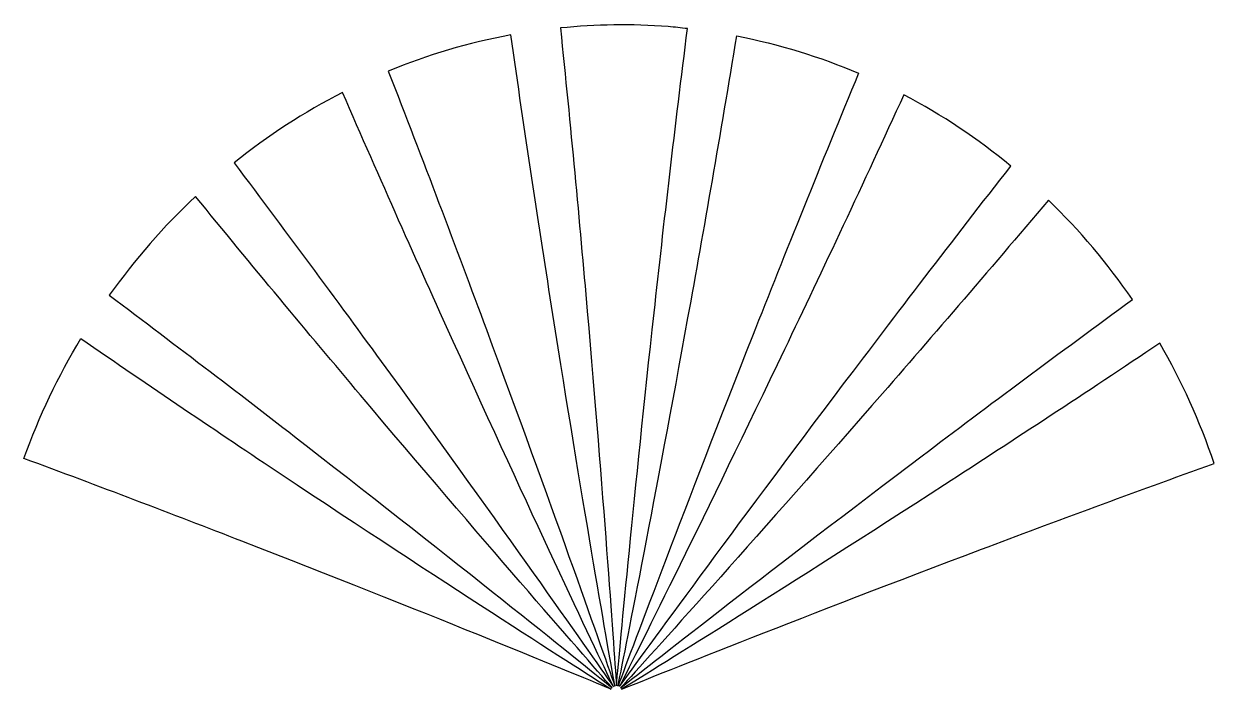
# Model space of a CAD drawing. Header units: centimetres. Extents: x -18.7 to 18.7, y -10.5 to 10.5.
import ezdxf

# ---------------------------------------------------------------- set-up
doc = ezdxf.new("R2010")
doc.units = ezdxf.units.CM
doc.header["$MEASUREMENT"] = 0
doc.layers.add('Layer 1', color=7, linetype='Continuous')

msp = doc.modelspace()

# ---------------------------------------------------------------- linework, layer by layer
at = {"layer": 'Layer 1'}
for points, knots in [([(-3.40356, 10.14473), (-2.97427, 7.10202), (-2.51678, 4.09003), (-2.08289, 1.33577), (-2.08289, 1.33577), (-1.18241, -4.37045), (-0.38043, -8.96303), (-0.1305, -10.37561), (-0.1305, -10.37561), (-0.60487, -9.01809), (-2.16128, -4.58116), (-4.17759, 0.86217), (-4.17759, 0.86217), (-5.12734, 3.42453), (-6.17721, 6.20728), (-7.2652, 9.00147), (-7.2652, 9.00147), (-6.02915, 9.51365), (-4.73709, 9.89835), (-3.40356, 10.14473), (-3.40356, 10.14473), (-3.40356, 10.14473), (-3.40356, 10.14473), (-3.40356, 10.14473)], [0, 0, 0, 0, 0.14285714, 0.14285714, 0.14285714, 0.14285714, 0.28571429, 0.28571429, 0.28571429, 0.28571429, 0.42857143, 0.42857143, 0.42857143, 0.42857143, 0.57142857, 0.57142857, 0.57142857, 0.57142857, 0.71428571, 0.71428571, 0.71428571, 0.71428571, 1, 1, 1, 1]), ([(2.15629, 10.34124), (1.76664, 7.25279), (1.4126, 4.1864), (1.10497, 1.38388), (1.10497, 1.38388), (0.47804, -4.33353), (0.04873, -8.94839), (-0.08108, -10.37018), (-0.08108, -10.37018), (-0.17768, -8.94445), (-0.50201, -4.3035), (-1.00056, 1.44095), (-1.00056, 1.44095), (-1.24302, 4.23458), (-1.5261, 7.28763), (-1.84474, 10.36265), (-1.84474, 10.36265), (-0.73336, 10.47388), (0.40038, 10.49439), (1.54986, 10.40604), (1.54986, 10.40604), (1.75417, 10.38873), (1.95452, 10.3641), (2.15629, 10.34124), (2.15629, 10.34124), (2.15629, 10.34124), (2.15629, 10.34124), (2.15629, 10.34124)], [0, 0, 0, 0, 0.125, 0.125, 0.125, 0.125, 0.25, 0.25, 0.25, 0.25, 0.375, 0.375, 0.375, 0.375, 0.5, 0.5, 0.5, 0.5, 0.625, 0.625, 0.625, 0.625, 0.75, 0.75, 0.75, 0.75, 1, 1, 1, 1]), ([(7.54442, 8.93614), (6.32527, 9.45512), (5.04289, 9.85229), (3.70915, 10.11002), (3.70915, 10.11002), (3.20618, 7.03937), (2.67566, 3.99968), (2.17316, 1.22603), (2.17316, 1.22603), (1.15007, -4.43375), (0.24964, -8.97816), (-0.03063, -10.37759), (-0.03063, -10.37759), (0.467, -9.04054), (2.09691, -4.69704), (4.20463, 0.65167), (4.20463, 0.65167), (5.2299, 3.25268), (6.36779, 6.08939), (7.54442, 8.93614), (7.54442, 8.93614), (7.54442, 8.93614), (7.54442, 8.93614), (7.54442, 8.93614)], [0, 0, 0, 0, 0.14285714, 0.14285714, 0.14285714, 0.14285714, 0.28571429, 0.28571429, 0.28571429, 0.28571429, 0.42857143, 0.42857143, 0.42857143, 0.42857143, 0.57142857, 0.57142857, 0.57142857, 0.57142857, 0.71428571, 0.71428571, 0.71428571, 0.71428571, 1, 1, 1, 1]), ([(-8.70446, 8.32974), (-7.52915, 5.61546), (-6.33419, 2.93616), (-5.22154, 0.47902), (-5.22154, 0.47902), (-2.81624, -4.83318), (-0.79429, -9.10099), (-0.17684, -10.39787), (-0.17684, -10.39787), (-1.00171, -9.21391), (-3.74334, -5.2976), (-7.19679, -0.55042), (-7.19679, -0.55042), (-8.73278, 1.56185), (-10.41047, 3.83801), (-12.12291, 6.11126), (-12.12291, 6.11126), (-11.05997, 6.96682), (-9.91459, 7.70911), (-8.70446, 8.32974), (-8.70446, 8.32974), (-8.70446, 8.32974), (-8.70446, 8.32974), (-8.70446, 8.32974)], [0, 0, 0, 0, 0.14285714, 0.14285714, 0.14285714, 0.14285714, 0.28571429, 0.28571429, 0.28571429, 0.28571429, 0.42857143, 0.42857143, 0.42857143, 0.42857143, 0.57142857, 0.57142857, 0.57142857, 0.57142857, 0.71428571, 0.71428571, 0.71428571, 0.71428571, 1, 1, 1, 1]), ([(12.33965, 6.01088), (10.50651, 3.6617), (8.71107, 1.31101), (7.07587, -0.85749), (7.07587, -0.85749), (3.60419, -5.46013), (0.85636, -9.23494), (0.01584, -10.39545), (0.01584, -10.39545), (0.65785, -9.11553), (2.73002, -4.96165), (5.21178, 0.22911), (5.21178, 0.22911), (6.40772, 2.73273), (7.69929, 5.47704), (8.97053, 8.25723), (8.97053, 8.25723), (10.17033, 7.62553), (11.29899, 6.8729), (12.33965, 6.01088), (12.33965, 6.01088), (12.33965, 6.01088), (12.33965, 6.01088), (12.33965, 6.01088)], [0, 0, 0, 0, 0.14285714, 0.14285714, 0.14285714, 0.14285714, 0.28571429, 0.28571429, 0.28571429, 0.28571429, 0.42857143, 0.42857143, 0.42857143, 0.42857143, 0.57142857, 0.57142857, 0.57142857, 0.57142857, 0.71428571, 0.71428571, 0.71428571, 0.71428571, 1, 1, 1, 1]), ([(-13.33697, 5.05352), (-11.57003, 2.88587), (-9.79428, 0.75309), (-8.1391, -1.21083), (-8.1391, -1.21083), (-4.33542, -5.72502), (-1.16942, -9.34465), (-0.21636, -10.43111), (-0.21636, -10.43111), (-1.34446, -9.5165), (-5.14417, -6.4482), (-9.84955, -2.79727), (-9.84955, -2.79727), (-11.80368, -1.28134), (-13.91249, 0.33373), (-16.05268, 1.9383), (-16.05268, 1.9383), (-15.24504, 3.07163), (-14.33514, 4.11414), (-13.33697, 5.05352)], [0, 0, 0, 0, 0.16666667, 0.16666667, 0.16666667, 0.16666667, 0.33333333, 0.33333333, 0.33333333, 0.33333333, 0.5, 0.5, 0.5, 0.5, 0.66666667, 0.66666667, 0.66666667, 0.66666667, 1, 1, 1, 1]), ([(16.16859, 1.80065), (13.88013, 0.13094), (11.62387, -1.55101), (9.55083, -3.11748), (9.55083, -3.11748), (4.90501, -6.62448), (1.17682, -9.54857), (0.052, -10.43268), (0.052, -10.43268), (1.01122, -9.37681), (4.1563, -5.90005), (7.96323, -1.53755), (7.96323, -1.53755), (9.72586, 0.48231), (11.6302, 2.69179), (13.52599, 4.93961), (13.52599, 4.93961), (14.50527, 3.98902), (15.39186, 2.93759), (16.16859, 1.80065), (16.16859, 1.80065), (16.16859, 1.80065), (16.16859, 1.80065), (16.16859, 1.80065)], [0, 0, 0, 0, 0.14285714, 0.14285714, 0.14285714, 0.14285714, 0.28571429, 0.28571429, 0.28571429, 0.28571429, 0.42857143, 0.42857143, 0.42857143, 0.42857143, 0.57142857, 0.57142857, 0.57142857, 0.57142857, 0.71428571, 0.71428571, 0.71428571, 0.71428571, 1, 1, 1, 1]), ([(-16.94779, 0.5747), (-17.65936, -0.60807), (-18.26327, -1.87235), (-18.7458, -3.20305), (-18.7458, -3.20305), (-16.38887, -4.07467), (-14.05574, -4.96491), (-11.87476, -5.81264), (-11.87476, -5.81264), (-6.22329, -8.00675), (-1.59652, -9.91453), (-0.24275, -10.4755), (-0.24275, -10.4755), (-1.46997, -9.69551), (-5.61686, -7.04687), (-10.60629, -3.72124), (-10.60629, -3.72124), (-12.62797, -2.37405), (-14.78699, -0.91657), (-16.94779, 0.5747), (-16.94779, 0.5747), (-16.94779, 0.5747), (-16.94779, 0.5747), (-16.94779, 0.5747)], [0, 0, 0, 0, 0.14285714, 0.14285714, 0.14285714, 0.14285714, 0.28571429, 0.28571429, 0.28571429, 0.28571429, 0.42857143, 0.42857143, 0.42857143, 0.42857143, 0.57142857, 0.57142857, 0.57142857, 0.57142857, 0.71428571, 0.71428571, 0.71428571, 0.71428571, 1, 1, 1, 1]), ([(17.03185, 0.42762), (17.71916, -0.76507), (18.29468, -2.03401), (18.74582, -3.36246), (18.74582, -3.36246), (16.22326, -4.26813), (13.72874, -5.19232), (11.41443, -6.06624), (11.41443, -6.06624), (5.90088, -8.14732), (1.41768, -9.93834), (0.08177, -10.47634), (0.08177, -10.47634), (1.30081, -9.72244), (5.34592, -7.21104), (10.25505, -4.03461), (10.25505, -4.03461), (12.40328, -2.64366), (14.71656, -1.12641), (17.03185, 0.42762), (17.03185, 0.42762), (17.03185, 0.42762), (17.03185, 0.42762), (17.03185, 0.42762)], [0, 0, 0, 0, 0.14285714, 0.14285714, 0.14285714, 0.14285714, 0.28571429, 0.28571429, 0.28571429, 0.28571429, 0.42857143, 0.42857143, 0.42857143, 0.42857143, 0.57142857, 0.57142857, 0.57142857, 0.57142857, 0.71428571, 0.71428571, 0.71428571, 0.71428571, 1, 1, 1, 1])]:
    msp.add_open_spline(points, degree=3, knots=knots, dxfattribs=at)

doc.saveas('drawing.dxf')
